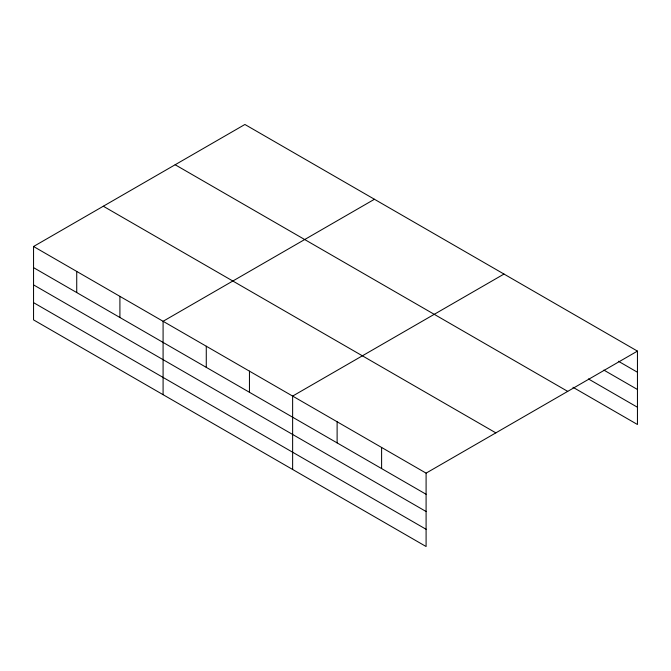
<?xml version="1.0" encoding="UTF-8"?>
<svg xmlns="http://www.w3.org/2000/svg" width="671" height="671" viewBox="0 0 671 671"><rect width="100%" height="100%" fill="white"/><g stroke="black" fill="none" stroke-linecap="round" stroke-linejoin="round"><path stroke-width="1.01" d="M426.093 511.512L426.093 473.139L33.55 246.5L33.55 319.891L426.093 546.521L426.093 511.512L33.55 284.881M33.55 246.5L244.907 124.479L637.45 351.109L637.45 424.5L572.984 387.284M374.443 199.262L163.087 321.292L163.087 394.682M503.988 274.053L292.631 396.083L292.631 469.465M426.093 473.139L637.45 351.109M618.385 361.241L637.45 372.246M603.858 370.098L637.45 389.49M588.425 378.947L637.45 407.255M175.156 164.747L567.7 391.378M103.3 206.232L495.844 432.87M33.55 267.637L426.093 494.267M33.55 302.646L426.093 529.276M381.606 447.448L381.606 468.584M337.119 421.765L337.119 442.902M249.453 371.147L249.453 392.283M206.274 346.219L206.274 367.356M119.908 296.364L119.908 317.492M76.729 271.428L76.729 292.564"/></g></svg>
